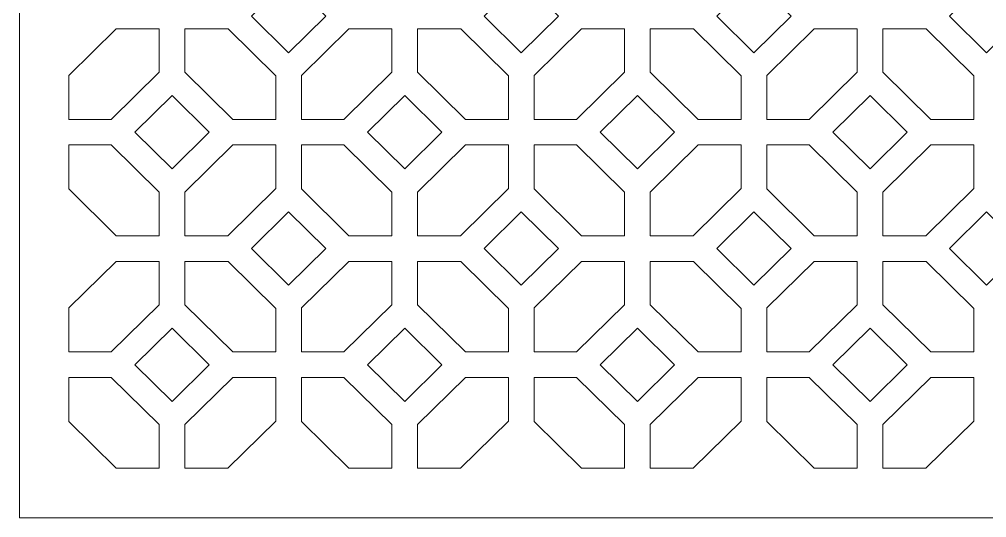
# Model space of a CAD drawing. Header units: centimetres. Extents: x -11 to 10.4, y -10.5 to 10.9.
# Drawn here: x -10.96 to -0.27, y -10.48 to -4.96 of the extents above; entities that cross this region are included whole.
import ezdxf

# ---------------------------------------------------------------- set-up
doc = ezdxf.new("R2010")
doc.units = ezdxf.units.CM
doc.header["$MEASUREMENT"] = 0
doc.layers.add('layer 1', color=7, linetype='Continuous')

msp = doc.modelspace()

# ---------------------------------------------------------------- linework, layer by layer
at = {"layer": 'layer 1', "color": 242, "lineweight": 9}
for points, knots in [([(-10.96067, 10.90732), (-10.96067, 10.90732), (10.42459, 10.90732), (10.42459, 10.90732), (10.42459, 10.90732), (10.42459, 10.90732), (10.42459, -10.47794), (10.42459, -10.47794), (10.42459, -10.47794), (10.42459, -10.47794), (-10.96067, -10.47794), (-10.96067, -10.47794), (-10.96067, -10.47794), (-10.96067, -10.47794), (-10.96067, 10.90732), (-10.96067, 10.90732)], [0, 0, 0, 0, 0.2, 0.2, 0.2, 0.2, 0.4, 0.4, 0.4, 0.4, 0.6, 0.6, 0.6, 0.6, 1, 1, 1, 1]), ([(-8.39556, -4.92925), (-8.39556, -4.92925), (-7.98397, -5.33494), (-7.98397, -5.33494), (-7.98397, -5.33494), (-7.98397, -5.33494), (-7.57238, -4.92925), (-7.57238, -4.92925), (-7.57238, -4.92925), (-7.57238, -4.92925), (-7.98397, -4.52355), (-7.98397, -4.52355), (-7.98397, -4.52355), (-7.98397, -4.52355), (-8.39556, -4.92925), (-8.39556, -4.92925)], [0, 0, 0, 0, 0.2, 0.2, 0.2, 0.2, 0.4, 0.4, 0.4, 0.4, 0.6, 0.6, 0.6, 0.6, 1, 1, 1, 1]), ([(-5.82358, -4.92925), (-5.82358, -4.92925), (-5.41199, -5.33494), (-5.41199, -5.33494), (-5.41199, -5.33494), (-5.41199, -5.33494), (-5.00041, -4.92925), (-5.00041, -4.92925), (-5.00041, -4.92925), (-5.00041, -4.92925), (-5.41199, -4.52355), (-5.41199, -4.52355), (-5.41199, -4.52355), (-5.41199, -4.52355), (-5.82358, -4.92925), (-5.82358, -4.92925)], [0, 0, 0, 0, 0.2, 0.2, 0.2, 0.2, 0.4, 0.4, 0.4, 0.4, 0.6, 0.6, 0.6, 0.6, 1, 1, 1, 1]), ([(-3.2516, -4.92925), (-3.2516, -4.92925), (-2.84002, -5.33494), (-2.84002, -5.33494), (-2.84002, -5.33494), (-2.84002, -5.33494), (-2.42843, -4.92925), (-2.42843, -4.92925), (-2.42843, -4.92925), (-2.42843, -4.92925), (-2.84002, -4.52355), (-2.84002, -4.52355), (-2.84002, -4.52355), (-2.84002, -4.52355), (-3.2516, -4.92925), (-3.2516, -4.92925)], [0, 0, 0, 0, 0.2, 0.2, 0.2, 0.2, 0.4, 0.4, 0.4, 0.4, 0.6, 0.6, 0.6, 0.6, 1, 1, 1, 1]), ([(-0.67963, -4.92925), (-0.67963, -4.92925), (-0.26804, -5.33494), (-0.26804, -5.33494), (-0.26804, -5.33494), (-0.26804, -5.33494), (0.14355, -4.92925), (0.14355, -4.92925), (0.14355, -4.92925), (0.14355, -4.92925), (-0.26804, -4.52355), (-0.26804, -4.52355), (-0.26804, -4.52355), (-0.26804, -4.52355), (-0.67963, -4.92925), (-0.67963, -4.92925)], [0, 0, 0, 0, 0.2, 0.2, 0.2, 0.2, 0.4, 0.4, 0.4, 0.4, 0.6, 0.6, 0.6, 0.6, 1, 1, 1, 1]), ([(-9.89224, -5.07155), (-9.89224, -5.07155), (-10.41364, -5.58549), (-10.41364, -5.58549), (-10.41364, -5.58549), (-10.41364, -5.58549), (-10.41364, -6.07274), (-10.41364, -6.07274), (-10.41364, -6.07274), (-10.41364, -6.07274), (-9.94446, -6.07274), (-9.94446, -6.07274), (-9.94446, -6.07274), (-9.94446, -6.07274), (-9.41474, -5.5506), (-9.41474, -5.5506), (-9.41474, -5.5506), (-9.41474, -5.5506), (-9.41474, -5.07155), (-9.41474, -5.07155), (-9.41474, -5.07155), (-9.41474, -5.07155), (-9.89224, -5.07155), (-9.89224, -5.07155)], [0, 0, 0, 0, 0.14285714, 0.14285714, 0.14285714, 0.14285714, 0.28571429, 0.28571429, 0.28571429, 0.28571429, 0.42857143, 0.42857143, 0.42857143, 0.42857143, 0.57142857, 0.57142857, 0.57142857, 0.57142857, 0.71428571, 0.71428571, 0.71428571, 0.71428571, 1, 1, 1, 1]), ([(-9.13017, -5.07155), (-9.13017, -5.07155), (-9.13017, -5.5506), (-9.13017, -5.5506), (-9.13017, -5.5506), (-9.13017, -5.5506), (-8.60045, -6.07274), (-8.60045, -6.07274), (-8.60045, -6.07274), (-8.60045, -6.07274), (-8.12627, -6.07274), (-8.12627, -6.07274), (-8.12627, -6.07274), (-8.12627, -6.07274), (-8.12627, -5.59041), (-8.12627, -5.59041), (-8.12627, -5.59041), (-8.12627, -5.59041), (-8.65266, -5.07155), (-8.65266, -5.07155), (-8.65266, -5.07155), (-8.65266, -5.07155), (-9.13017, -5.07155), (-9.13017, -5.07155)], [0, 0, 0, 0, 0.14285714, 0.14285714, 0.14285714, 0.14285714, 0.28571429, 0.28571429, 0.28571429, 0.28571429, 0.42857143, 0.42857143, 0.42857143, 0.42857143, 0.57142857, 0.57142857, 0.57142857, 0.57142857, 0.71428571, 0.71428571, 0.71428571, 0.71428571, 1, 1, 1, 1]), ([(-7.32027, -5.07155), (-7.32027, -5.07155), (-7.84167, -5.58549), (-7.84167, -5.58549), (-7.84167, -5.58549), (-7.84167, -5.58549), (-7.84167, -6.07274), (-7.84167, -6.07274), (-7.84167, -6.07274), (-7.84167, -6.07274), (-7.37249, -6.07274), (-7.37249, -6.07274), (-7.37249, -6.07274), (-7.37249, -6.07274), (-6.84277, -5.5506), (-6.84277, -5.5506), (-6.84277, -5.5506), (-6.84277, -5.5506), (-6.84277, -5.07155), (-6.84277, -5.07155), (-6.84277, -5.07155), (-6.84277, -5.07155), (-7.32027, -5.07155), (-7.32027, -5.07155)], [0, 0, 0, 0, 0.14285714, 0.14285714, 0.14285714, 0.14285714, 0.28571429, 0.28571429, 0.28571429, 0.28571429, 0.42857143, 0.42857143, 0.42857143, 0.42857143, 0.57142857, 0.57142857, 0.57142857, 0.57142857, 0.71428571, 0.71428571, 0.71428571, 0.71428571, 1, 1, 1, 1]), ([(-6.5582, -5.07155), (-6.5582, -5.07155), (-6.5582, -5.5506), (-6.5582, -5.5506), (-6.5582, -5.5506), (-6.5582, -5.5506), (-6.02848, -6.07274), (-6.02848, -6.07274), (-6.02848, -6.07274), (-6.02848, -6.07274), (-5.5543, -6.07274), (-5.5543, -6.07274), (-5.5543, -6.07274), (-5.5543, -6.07274), (-5.5543, -5.59041), (-5.5543, -5.59041), (-5.5543, -5.59041), (-5.5543, -5.59041), (-6.08069, -5.07155), (-6.08069, -5.07155), (-6.08069, -5.07155), (-6.08069, -5.07155), (-6.5582, -5.07155), (-6.5582, -5.07155)], [0, 0, 0, 0, 0.14285714, 0.14285714, 0.14285714, 0.14285714, 0.28571429, 0.28571429, 0.28571429, 0.28571429, 0.42857143, 0.42857143, 0.42857143, 0.42857143, 0.57142857, 0.57142857, 0.57142857, 0.57142857, 0.71428571, 0.71428571, 0.71428571, 0.71428571, 1, 1, 1, 1]), ([(-4.74829, -5.07155), (-4.74829, -5.07155), (-5.26968, -5.58549), (-5.26968, -5.58549), (-5.26968, -5.58549), (-5.26968, -5.58549), (-5.26968, -6.07274), (-5.26968, -6.07274), (-5.26968, -6.07274), (-5.26968, -6.07274), (-4.8005, -6.07274), (-4.8005, -6.07274), (-4.8005, -6.07274), (-4.8005, -6.07274), (-4.27078, -5.5506), (-4.27078, -5.5506), (-4.27078, -5.5506), (-4.27078, -5.5506), (-4.27078, -5.07155), (-4.27078, -5.07155), (-4.27078, -5.07155), (-4.27078, -5.07155), (-4.74829, -5.07155), (-4.74829, -5.07155)], [0, 0, 0, 0, 0.14285714, 0.14285714, 0.14285714, 0.14285714, 0.28571429, 0.28571429, 0.28571429, 0.28571429, 0.42857143, 0.42857143, 0.42857143, 0.42857143, 0.57142857, 0.57142857, 0.57142857, 0.57142857, 0.71428571, 0.71428571, 0.71428571, 0.71428571, 1, 1, 1, 1]), ([(-3.98621, -5.07155), (-3.98621, -5.07155), (-3.98621, -5.5506), (-3.98621, -5.5506), (-3.98621, -5.5506), (-3.98621, -5.5506), (-3.45649, -6.07274), (-3.45649, -6.07274), (-3.45649, -6.07274), (-3.45649, -6.07274), (-2.98232, -6.07274), (-2.98232, -6.07274), (-2.98232, -6.07274), (-2.98232, -6.07274), (-2.98232, -5.59041), (-2.98232, -5.59041), (-2.98232, -5.59041), (-2.98232, -5.59041), (-3.50871, -5.07155), (-3.50871, -5.07155), (-3.50871, -5.07155), (-3.50871, -5.07155), (-3.98621, -5.07155), (-3.98621, -5.07155)], [0, 0, 0, 0, 0.14285714, 0.14285714, 0.14285714, 0.14285714, 0.28571429, 0.28571429, 0.28571429, 0.28571429, 0.42857143, 0.42857143, 0.42857143, 0.42857143, 0.57142857, 0.57142857, 0.57142857, 0.57142857, 0.71428571, 0.71428571, 0.71428571, 0.71428571, 1, 1, 1, 1]), ([(-2.17632, -5.07155), (-2.17632, -5.07155), (-2.69771, -5.58549), (-2.69771, -5.58549), (-2.69771, -5.58549), (-2.69771, -5.58549), (-2.69771, -6.07274), (-2.69771, -6.07274), (-2.69771, -6.07274), (-2.69771, -6.07274), (-2.22853, -6.07274), (-2.22853, -6.07274), (-2.22853, -6.07274), (-2.22853, -6.07274), (-1.69881, -5.5506), (-1.69881, -5.5506), (-1.69881, -5.5506), (-1.69881, -5.5506), (-1.69881, -5.07155), (-1.69881, -5.07155), (-1.69881, -5.07155), (-1.69881, -5.07155), (-2.17632, -5.07155), (-2.17632, -5.07155)], [0, 0, 0, 0, 0.14285714, 0.14285714, 0.14285714, 0.14285714, 0.28571429, 0.28571429, 0.28571429, 0.28571429, 0.42857143, 0.42857143, 0.42857143, 0.42857143, 0.57142857, 0.57142857, 0.57142857, 0.57142857, 0.71428571, 0.71428571, 0.71428571, 0.71428571, 1, 1, 1, 1]), ([(-1.41424, -5.07155), (-1.41424, -5.07155), (-1.41424, -5.5506), (-1.41424, -5.5506), (-1.41424, -5.5506), (-1.41424, -5.5506), (-0.88452, -6.07274), (-0.88452, -6.07274), (-0.88452, -6.07274), (-0.88452, -6.07274), (-0.41035, -6.07274), (-0.41035, -6.07274), (-0.41035, -6.07274), (-0.41035, -6.07274), (-0.41035, -5.59041), (-0.41035, -5.59041), (-0.41035, -5.59041), (-0.41035, -5.59041), (-0.93674, -5.07155), (-0.93674, -5.07155), (-0.93674, -5.07155), (-0.93674, -5.07155), (-1.41424, -5.07155), (-1.41424, -5.07155)], [0, 0, 0, 0, 0.14285714, 0.14285714, 0.14285714, 0.14285714, 0.28571429, 0.28571429, 0.28571429, 0.28571429, 0.42857143, 0.42857143, 0.42857143, 0.42857143, 0.57142857, 0.57142857, 0.57142857, 0.57142857, 0.71428571, 0.71428571, 0.71428571, 0.71428571, 1, 1, 1, 1]), ([(-9.68404, -6.21359), (-9.68404, -6.21359), (-9.27245, -6.61929), (-9.27245, -6.61929), (-9.27245, -6.61929), (-9.27245, -6.61929), (-8.86086, -6.21359), (-8.86086, -6.21359), (-8.86086, -6.21359), (-8.86086, -6.21359), (-9.27245, -5.80789), (-9.27245, -5.80789), (-9.27245, -5.80789), (-9.27245, -5.80789), (-9.68404, -6.21359), (-9.68404, -6.21359)], [0, 0, 0, 0, 0.2, 0.2, 0.2, 0.2, 0.4, 0.4, 0.4, 0.4, 0.6, 0.6, 0.6, 0.6, 1, 1, 1, 1]), ([(-7.11207, -6.21359), (-7.11207, -6.21359), (-6.70048, -6.61929), (-6.70048, -6.61929), (-6.70048, -6.61929), (-6.70048, -6.61929), (-6.2889, -6.21359), (-6.2889, -6.21359), (-6.2889, -6.21359), (-6.2889, -6.21359), (-6.70048, -5.80789), (-6.70048, -5.80789), (-6.70048, -5.80789), (-6.70048, -5.80789), (-7.11207, -6.21359), (-7.11207, -6.21359)], [0, 0, 0, 0, 0.2, 0.2, 0.2, 0.2, 0.4, 0.4, 0.4, 0.4, 0.6, 0.6, 0.6, 0.6, 1, 1, 1, 1]), ([(-4.54009, -6.21359), (-4.54009, -6.21359), (-4.1285, -6.61929), (-4.1285, -6.61929), (-4.1285, -6.61929), (-4.1285, -6.61929), (-3.71691, -6.21359), (-3.71691, -6.21359), (-3.71691, -6.21359), (-3.71691, -6.21359), (-4.1285, -5.80789), (-4.1285, -5.80789), (-4.1285, -5.80789), (-4.1285, -5.80789), (-4.54009, -6.21359), (-4.54009, -6.21359)], [0, 0, 0, 0, 0.2, 0.2, 0.2, 0.2, 0.4, 0.4, 0.4, 0.4, 0.6, 0.6, 0.6, 0.6, 1, 1, 1, 1]), ([(-1.96812, -6.21359), (-1.96812, -6.21359), (-1.55653, -6.61929), (-1.55653, -6.61929), (-1.55653, -6.61929), (-1.55653, -6.61929), (-1.14494, -6.21359), (-1.14494, -6.21359), (-1.14494, -6.21359), (-1.14494, -6.21359), (-1.55653, -5.80789), (-1.55653, -5.80789), (-1.55653, -5.80789), (-1.55653, -5.80789), (-1.96812, -6.21359), (-1.96812, -6.21359)], [0, 0, 0, 0, 0.2, 0.2, 0.2, 0.2, 0.4, 0.4, 0.4, 0.4, 0.6, 0.6, 0.6, 0.6, 1, 1, 1, 1]), ([(-10.41364, -6.84169), (-10.41364, -6.84169), (-9.88891, -7.35891), (-9.88891, -7.35891), (-9.88891, -7.35891), (-9.88891, -7.35891), (-9.41474, -7.35891), (-9.41474, -7.35891), (-9.41474, -7.35891), (-9.41474, -7.35891), (-9.41474, -6.87658), (-9.41474, -6.87658), (-9.41474, -6.87658), (-9.41474, -6.87658), (-9.94446, -6.35444), (-9.94446, -6.35444), (-9.94446, -6.35444), (-9.94446, -6.35444), (-10.41364, -6.35444), (-10.41364, -6.35444), (-10.41364, -6.35444), (-10.41364, -6.35444), (-10.41364, -6.84169), (-10.41364, -6.84169)], [0, 0, 0, 0, 0.14285714, 0.14285714, 0.14285714, 0.14285714, 0.28571429, 0.28571429, 0.28571429, 0.28571429, 0.42857143, 0.42857143, 0.42857143, 0.42857143, 0.57142857, 0.57142857, 0.57142857, 0.57142857, 0.71428571, 0.71428571, 0.71428571, 0.71428571, 1, 1, 1, 1]), ([(-8.12627, -6.83677), (-8.12627, -6.83677), (-8.12627, -6.35444), (-8.12627, -6.35444), (-8.12627, -6.35444), (-8.12627, -6.35444), (-8.60045, -6.35444), (-8.60045, -6.35444), (-8.60045, -6.35444), (-8.60045, -6.35444), (-9.13017, -6.87658), (-9.13017, -6.87658), (-9.13017, -6.87658), (-9.13017, -6.87658), (-9.13017, -7.35891), (-9.13017, -7.35891), (-9.13017, -7.35891), (-9.13017, -7.35891), (-8.65599, -7.35891), (-8.65599, -7.35891), (-8.65599, -7.35891), (-8.65599, -7.35891), (-8.12627, -6.83677), (-8.12627, -6.83677)], [0, 0, 0, 0, 0.14285714, 0.14285714, 0.14285714, 0.14285714, 0.28571429, 0.28571429, 0.28571429, 0.28571429, 0.42857143, 0.42857143, 0.42857143, 0.42857143, 0.57142857, 0.57142857, 0.57142857, 0.57142857, 0.71428571, 0.71428571, 0.71428571, 0.71428571, 1, 1, 1, 1]), ([(-7.84167, -6.84169), (-7.84167, -6.84169), (-7.31694, -7.35891), (-7.31694, -7.35891), (-7.31694, -7.35891), (-7.31694, -7.35891), (-6.84277, -7.35891), (-6.84277, -7.35891), (-6.84277, -7.35891), (-6.84277, -7.35891), (-6.84277, -6.87658), (-6.84277, -6.87658), (-6.84277, -6.87658), (-6.84277, -6.87658), (-7.37249, -6.35444), (-7.37249, -6.35444), (-7.37249, -6.35444), (-7.37249, -6.35444), (-7.84167, -6.35444), (-7.84167, -6.35444), (-7.84167, -6.35444), (-7.84167, -6.35444), (-7.84167, -6.84169), (-7.84167, -6.84169)], [0, 0, 0, 0, 0.14285714, 0.14285714, 0.14285714, 0.14285714, 0.28571429, 0.28571429, 0.28571429, 0.28571429, 0.42857143, 0.42857143, 0.42857143, 0.42857143, 0.57142857, 0.57142857, 0.57142857, 0.57142857, 0.71428571, 0.71428571, 0.71428571, 0.71428571, 1, 1, 1, 1]), ([(-5.5543, -6.83677), (-5.5543, -6.83677), (-5.5543, -6.35444), (-5.5543, -6.35444), (-5.5543, -6.35444), (-5.5543, -6.35444), (-6.02848, -6.35444), (-6.02848, -6.35444), (-6.02848, -6.35444), (-6.02848, -6.35444), (-6.5582, -6.87658), (-6.5582, -6.87658), (-6.5582, -6.87658), (-6.5582, -6.87658), (-6.5582, -7.35891), (-6.5582, -7.35891), (-6.5582, -7.35891), (-6.5582, -7.35891), (-6.08402, -7.35891), (-6.08402, -7.35891), (-6.08402, -7.35891), (-6.08402, -7.35891), (-5.5543, -6.83677), (-5.5543, -6.83677)], [0, 0, 0, 0, 0.14285714, 0.14285714, 0.14285714, 0.14285714, 0.28571429, 0.28571429, 0.28571429, 0.28571429, 0.42857143, 0.42857143, 0.42857143, 0.42857143, 0.57142857, 0.57142857, 0.57142857, 0.57142857, 0.71428571, 0.71428571, 0.71428571, 0.71428571, 1, 1, 1, 1]), ([(-5.26968, -6.84169), (-5.26968, -6.84169), (-4.74496, -7.35891), (-4.74496, -7.35891), (-4.74496, -7.35891), (-4.74496, -7.35891), (-4.27078, -7.35891), (-4.27078, -7.35891), (-4.27078, -7.35891), (-4.27078, -7.35891), (-4.27078, -6.87658), (-4.27078, -6.87658), (-4.27078, -6.87658), (-4.27078, -6.87658), (-4.8005, -6.35444), (-4.8005, -6.35444), (-4.8005, -6.35444), (-4.8005, -6.35444), (-5.26968, -6.35444), (-5.26968, -6.35444), (-5.26968, -6.35444), (-5.26968, -6.35444), (-5.26968, -6.84169), (-5.26968, -6.84169)], [0, 0, 0, 0, 0.14285714, 0.14285714, 0.14285714, 0.14285714, 0.28571429, 0.28571429, 0.28571429, 0.28571429, 0.42857143, 0.42857143, 0.42857143, 0.42857143, 0.57142857, 0.57142857, 0.57142857, 0.57142857, 0.71428571, 0.71428571, 0.71428571, 0.71428571, 1, 1, 1, 1]), ([(-2.98232, -6.83677), (-2.98232, -6.83677), (-2.98232, -6.35444), (-2.98232, -6.35444), (-2.98232, -6.35444), (-2.98232, -6.35444), (-3.45649, -6.35444), (-3.45649, -6.35444), (-3.45649, -6.35444), (-3.45649, -6.35444), (-3.98621, -6.87658), (-3.98621, -6.87658), (-3.98621, -6.87658), (-3.98621, -6.87658), (-3.98621, -7.35891), (-3.98621, -7.35891), (-3.98621, -7.35891), (-3.98621, -7.35891), (-3.51204, -7.35891), (-3.51204, -7.35891), (-3.51204, -7.35891), (-3.51204, -7.35891), (-2.98232, -6.83677), (-2.98232, -6.83677)], [0, 0, 0, 0, 0.14285714, 0.14285714, 0.14285714, 0.14285714, 0.28571429, 0.28571429, 0.28571429, 0.28571429, 0.42857143, 0.42857143, 0.42857143, 0.42857143, 0.57142857, 0.57142857, 0.57142857, 0.57142857, 0.71428571, 0.71428571, 0.71428571, 0.71428571, 1, 1, 1, 1]), ([(-2.69771, -6.84169), (-2.69771, -6.84169), (-2.17299, -7.35891), (-2.17299, -7.35891), (-2.17299, -7.35891), (-2.17299, -7.35891), (-1.69881, -7.35891), (-1.69881, -7.35891), (-1.69881, -7.35891), (-1.69881, -7.35891), (-1.69881, -6.87658), (-1.69881, -6.87658), (-1.69881, -6.87658), (-1.69881, -6.87658), (-2.22853, -6.35444), (-2.22853, -6.35444), (-2.22853, -6.35444), (-2.22853, -6.35444), (-2.69771, -6.35444), (-2.69771, -6.35444), (-2.69771, -6.35444), (-2.69771, -6.35444), (-2.69771, -6.84169), (-2.69771, -6.84169)], [0, 0, 0, 0, 0.14285714, 0.14285714, 0.14285714, 0.14285714, 0.28571429, 0.28571429, 0.28571429, 0.28571429, 0.42857143, 0.42857143, 0.42857143, 0.42857143, 0.57142857, 0.57142857, 0.57142857, 0.57142857, 0.71428571, 0.71428571, 0.71428571, 0.71428571, 1, 1, 1, 1]), ([(-0.41035, -6.83677), (-0.41035, -6.83677), (-0.41035, -6.35444), (-0.41035, -6.35444), (-0.41035, -6.35444), (-0.41035, -6.35444), (-0.88452, -6.35444), (-0.88452, -6.35444), (-0.88452, -6.35444), (-0.88452, -6.35444), (-1.41424, -6.87658), (-1.41424, -6.87658), (-1.41424, -6.87658), (-1.41424, -6.87658), (-1.41424, -7.35891), (-1.41424, -7.35891), (-1.41424, -7.35891), (-1.41424, -7.35891), (-0.94007, -7.35891), (-0.94007, -7.35891), (-0.94007, -7.35891), (-0.94007, -7.35891), (-0.41035, -6.83677), (-0.41035, -6.83677)], [0, 0, 0, 0, 0.14285714, 0.14285714, 0.14285714, 0.14285714, 0.28571429, 0.28571429, 0.28571429, 0.28571429, 0.42857143, 0.42857143, 0.42857143, 0.42857143, 0.57142857, 0.57142857, 0.57142857, 0.57142857, 0.71428571, 0.71428571, 0.71428571, 0.71428571, 1, 1, 1, 1]), ([(-8.39556, -7.50122), (-8.39556, -7.50122), (-7.98397, -7.90691), (-7.98397, -7.90691), (-7.98397, -7.90691), (-7.98397, -7.90691), (-7.57238, -7.50122), (-7.57238, -7.50122), (-7.57238, -7.50122), (-7.57238, -7.50122), (-7.98397, -7.09552), (-7.98397, -7.09552), (-7.98397, -7.09552), (-7.98397, -7.09552), (-8.39556, -7.50122), (-8.39556, -7.50122)], [0, 0, 0, 0, 0.2, 0.2, 0.2, 0.2, 0.4, 0.4, 0.4, 0.4, 0.6, 0.6, 0.6, 0.6, 1, 1, 1, 1]), ([(-5.82358, -7.50122), (-5.82358, -7.50122), (-5.41199, -7.90691), (-5.41199, -7.90691), (-5.41199, -7.90691), (-5.41199, -7.90691), (-5.00041, -7.50122), (-5.00041, -7.50122), (-5.00041, -7.50122), (-5.00041, -7.50122), (-5.41199, -7.09552), (-5.41199, -7.09552), (-5.41199, -7.09552), (-5.41199, -7.09552), (-5.82358, -7.50122), (-5.82358, -7.50122)], [0, 0, 0, 0, 0.2, 0.2, 0.2, 0.2, 0.4, 0.4, 0.4, 0.4, 0.6, 0.6, 0.6, 0.6, 1, 1, 1, 1]), ([(-3.2516, -7.50122), (-3.2516, -7.50122), (-2.84002, -7.90691), (-2.84002, -7.90691), (-2.84002, -7.90691), (-2.84002, -7.90691), (-2.42843, -7.50122), (-2.42843, -7.50122), (-2.42843, -7.50122), (-2.42843, -7.50122), (-2.84002, -7.09552), (-2.84002, -7.09552), (-2.84002, -7.09552), (-2.84002, -7.09552), (-3.2516, -7.50122), (-3.2516, -7.50122)], [0, 0, 0, 0, 0.2, 0.2, 0.2, 0.2, 0.4, 0.4, 0.4, 0.4, 0.6, 0.6, 0.6, 0.6, 1, 1, 1, 1]), ([(-0.67963, -7.50122), (-0.67963, -7.50122), (-0.26804, -7.90691), (-0.26804, -7.90691), (-0.26804, -7.90691), (-0.26804, -7.90691), (0.14355, -7.50122), (0.14355, -7.50122), (0.14355, -7.50122), (0.14355, -7.50122), (-0.26804, -7.09552), (-0.26804, -7.09552), (-0.26804, -7.09552), (-0.26804, -7.09552), (-0.67963, -7.50122), (-0.67963, -7.50122)], [0, 0, 0, 0, 0.2, 0.2, 0.2, 0.2, 0.4, 0.4, 0.4, 0.4, 0.6, 0.6, 0.6, 0.6, 1, 1, 1, 1]), ([(-9.89224, -7.64352), (-9.89224, -7.64352), (-10.41364, -8.15746), (-10.41364, -8.15746), (-10.41364, -8.15746), (-10.41364, -8.15746), (-10.41364, -8.64471), (-10.41364, -8.64471), (-10.41364, -8.64471), (-10.41364, -8.64471), (-9.94446, -8.64471), (-9.94446, -8.64471), (-9.94446, -8.64471), (-9.94446, -8.64471), (-9.41474, -8.12257), (-9.41474, -8.12257), (-9.41474, -8.12257), (-9.41474, -8.12257), (-9.41474, -7.64352), (-9.41474, -7.64352), (-9.41474, -7.64352), (-9.41474, -7.64352), (-9.89224, -7.64352), (-9.89224, -7.64352)], [0, 0, 0, 0, 0.14285714, 0.14285714, 0.14285714, 0.14285714, 0.28571429, 0.28571429, 0.28571429, 0.28571429, 0.42857143, 0.42857143, 0.42857143, 0.42857143, 0.57142857, 0.57142857, 0.57142857, 0.57142857, 0.71428571, 0.71428571, 0.71428571, 0.71428571, 1, 1, 1, 1]), ([(-9.13017, -7.64352), (-9.13017, -7.64352), (-9.13017, -8.12257), (-9.13017, -8.12257), (-9.13017, -8.12257), (-9.13017, -8.12257), (-8.60045, -8.64471), (-8.60045, -8.64471), (-8.60045, -8.64471), (-8.60045, -8.64471), (-8.12627, -8.64471), (-8.12627, -8.64471), (-8.12627, -8.64471), (-8.12627, -8.64471), (-8.12627, -8.16238), (-8.12627, -8.16238), (-8.12627, -8.16238), (-8.12627, -8.16238), (-8.65266, -7.64352), (-8.65266, -7.64352), (-8.65266, -7.64352), (-8.65266, -7.64352), (-9.13017, -7.64352), (-9.13017, -7.64352)], [0, 0, 0, 0, 0.14285714, 0.14285714, 0.14285714, 0.14285714, 0.28571429, 0.28571429, 0.28571429, 0.28571429, 0.42857143, 0.42857143, 0.42857143, 0.42857143, 0.57142857, 0.57142857, 0.57142857, 0.57142857, 0.71428571, 0.71428571, 0.71428571, 0.71428571, 1, 1, 1, 1]), ([(-7.32027, -7.64352), (-7.32027, -7.64352), (-7.84167, -8.15746), (-7.84167, -8.15746), (-7.84167, -8.15746), (-7.84167, -8.15746), (-7.84167, -8.64471), (-7.84167, -8.64471), (-7.84167, -8.64471), (-7.84167, -8.64471), (-7.37249, -8.64471), (-7.37249, -8.64471), (-7.37249, -8.64471), (-7.37249, -8.64471), (-6.84277, -8.12257), (-6.84277, -8.12257), (-6.84277, -8.12257), (-6.84277, -8.12257), (-6.84277, -7.64352), (-6.84277, -7.64352), (-6.84277, -7.64352), (-6.84277, -7.64352), (-7.32027, -7.64352), (-7.32027, -7.64352)], [0, 0, 0, 0, 0.14285714, 0.14285714, 0.14285714, 0.14285714, 0.28571429, 0.28571429, 0.28571429, 0.28571429, 0.42857143, 0.42857143, 0.42857143, 0.42857143, 0.57142857, 0.57142857, 0.57142857, 0.57142857, 0.71428571, 0.71428571, 0.71428571, 0.71428571, 1, 1, 1, 1]), ([(-6.5582, -7.64352), (-6.5582, -7.64352), (-6.5582, -8.12257), (-6.5582, -8.12257), (-6.5582, -8.12257), (-6.5582, -8.12257), (-6.02848, -8.64471), (-6.02848, -8.64471), (-6.02848, -8.64471), (-6.02848, -8.64471), (-5.5543, -8.64471), (-5.5543, -8.64471), (-5.5543, -8.64471), (-5.5543, -8.64471), (-5.5543, -8.16238), (-5.5543, -8.16238), (-5.5543, -8.16238), (-5.5543, -8.16238), (-6.08069, -7.64352), (-6.08069, -7.64352), (-6.08069, -7.64352), (-6.08069, -7.64352), (-6.5582, -7.64352), (-6.5582, -7.64352)], [0, 0, 0, 0, 0.14285714, 0.14285714, 0.14285714, 0.14285714, 0.28571429, 0.28571429, 0.28571429, 0.28571429, 0.42857143, 0.42857143, 0.42857143, 0.42857143, 0.57142857, 0.57142857, 0.57142857, 0.57142857, 0.71428571, 0.71428571, 0.71428571, 0.71428571, 1, 1, 1, 1]), ([(-4.74829, -7.64352), (-4.74829, -7.64352), (-5.26968, -8.15746), (-5.26968, -8.15746), (-5.26968, -8.15746), (-5.26968, -8.15746), (-5.26968, -8.64471), (-5.26968, -8.64471), (-5.26968, -8.64471), (-5.26968, -8.64471), (-4.8005, -8.64471), (-4.8005, -8.64471), (-4.8005, -8.64471), (-4.8005, -8.64471), (-4.27078, -8.12257), (-4.27078, -8.12257), (-4.27078, -8.12257), (-4.27078, -8.12257), (-4.27078, -7.64352), (-4.27078, -7.64352), (-4.27078, -7.64352), (-4.27078, -7.64352), (-4.74829, -7.64352), (-4.74829, -7.64352)], [0, 0, 0, 0, 0.14285714, 0.14285714, 0.14285714, 0.14285714, 0.28571429, 0.28571429, 0.28571429, 0.28571429, 0.42857143, 0.42857143, 0.42857143, 0.42857143, 0.57142857, 0.57142857, 0.57142857, 0.57142857, 0.71428571, 0.71428571, 0.71428571, 0.71428571, 1, 1, 1, 1]), ([(-3.98621, -7.64352), (-3.98621, -7.64352), (-3.98621, -8.12257), (-3.98621, -8.12257), (-3.98621, -8.12257), (-3.98621, -8.12257), (-3.45649, -8.64471), (-3.45649, -8.64471), (-3.45649, -8.64471), (-3.45649, -8.64471), (-2.98232, -8.64471), (-2.98232, -8.64471), (-2.98232, -8.64471), (-2.98232, -8.64471), (-2.98232, -8.16238), (-2.98232, -8.16238), (-2.98232, -8.16238), (-2.98232, -8.16238), (-3.50871, -7.64352), (-3.50871, -7.64352), (-3.50871, -7.64352), (-3.50871, -7.64352), (-3.98621, -7.64352), (-3.98621, -7.64352)], [0, 0, 0, 0, 0.14285714, 0.14285714, 0.14285714, 0.14285714, 0.28571429, 0.28571429, 0.28571429, 0.28571429, 0.42857143, 0.42857143, 0.42857143, 0.42857143, 0.57142857, 0.57142857, 0.57142857, 0.57142857, 0.71428571, 0.71428571, 0.71428571, 0.71428571, 1, 1, 1, 1]), ([(-2.17632, -7.64352), (-2.17632, -7.64352), (-2.69771, -8.15746), (-2.69771, -8.15746), (-2.69771, -8.15746), (-2.69771, -8.15746), (-2.69771, -8.64471), (-2.69771, -8.64471), (-2.69771, -8.64471), (-2.69771, -8.64471), (-2.22853, -8.64471), (-2.22853, -8.64471), (-2.22853, -8.64471), (-2.22853, -8.64471), (-1.69881, -8.12257), (-1.69881, -8.12257), (-1.69881, -8.12257), (-1.69881, -8.12257), (-1.69881, -7.64352), (-1.69881, -7.64352), (-1.69881, -7.64352), (-1.69881, -7.64352), (-2.17632, -7.64352), (-2.17632, -7.64352)], [0, 0, 0, 0, 0.14285714, 0.14285714, 0.14285714, 0.14285714, 0.28571429, 0.28571429, 0.28571429, 0.28571429, 0.42857143, 0.42857143, 0.42857143, 0.42857143, 0.57142857, 0.57142857, 0.57142857, 0.57142857, 0.71428571, 0.71428571, 0.71428571, 0.71428571, 1, 1, 1, 1]), ([(-1.41424, -7.64352), (-1.41424, -7.64352), (-1.41424, -8.12257), (-1.41424, -8.12257), (-1.41424, -8.12257), (-1.41424, -8.12257), (-0.88452, -8.64471), (-0.88452, -8.64471), (-0.88452, -8.64471), (-0.88452, -8.64471), (-0.41035, -8.64471), (-0.41035, -8.64471), (-0.41035, -8.64471), (-0.41035, -8.64471), (-0.41035, -8.16238), (-0.41035, -8.16238), (-0.41035, -8.16238), (-0.41035, -8.16238), (-0.93674, -7.64352), (-0.93674, -7.64352), (-0.93674, -7.64352), (-0.93674, -7.64352), (-1.41424, -7.64352), (-1.41424, -7.64352)], [0, 0, 0, 0, 0.14285714, 0.14285714, 0.14285714, 0.14285714, 0.28571429, 0.28571429, 0.28571429, 0.28571429, 0.42857143, 0.42857143, 0.42857143, 0.42857143, 0.57142857, 0.57142857, 0.57142857, 0.57142857, 0.71428571, 0.71428571, 0.71428571, 0.71428571, 1, 1, 1, 1]), ([(-9.68404, -8.78556), (-9.68404, -8.78556), (-9.27245, -9.19126), (-9.27245, -9.19126), (-9.27245, -9.19126), (-9.27245, -9.19126), (-8.86086, -8.78556), (-8.86086, -8.78556), (-8.86086, -8.78556), (-8.86086, -8.78556), (-9.27245, -8.37986), (-9.27245, -8.37986), (-9.27245, -8.37986), (-9.27245, -8.37986), (-9.68404, -8.78556), (-9.68404, -8.78556)], [0, 0, 0, 0, 0.2, 0.2, 0.2, 0.2, 0.4, 0.4, 0.4, 0.4, 0.6, 0.6, 0.6, 0.6, 1, 1, 1, 1]), ([(-7.11207, -8.78556), (-7.11207, -8.78556), (-6.70048, -9.19126), (-6.70048, -9.19126), (-6.70048, -9.19126), (-6.70048, -9.19126), (-6.2889, -8.78556), (-6.2889, -8.78556), (-6.2889, -8.78556), (-6.2889, -8.78556), (-6.70048, -8.37986), (-6.70048, -8.37986), (-6.70048, -8.37986), (-6.70048, -8.37986), (-7.11207, -8.78556), (-7.11207, -8.78556)], [0, 0, 0, 0, 0.2, 0.2, 0.2, 0.2, 0.4, 0.4, 0.4, 0.4, 0.6, 0.6, 0.6, 0.6, 1, 1, 1, 1]), ([(-4.54009, -8.78556), (-4.54009, -8.78556), (-4.1285, -9.19126), (-4.1285, -9.19126), (-4.1285, -9.19126), (-4.1285, -9.19126), (-3.71691, -8.78556), (-3.71691, -8.78556), (-3.71691, -8.78556), (-3.71691, -8.78556), (-4.1285, -8.37986), (-4.1285, -8.37986), (-4.1285, -8.37986), (-4.1285, -8.37986), (-4.54009, -8.78556), (-4.54009, -8.78556)], [0, 0, 0, 0, 0.2, 0.2, 0.2, 0.2, 0.4, 0.4, 0.4, 0.4, 0.6, 0.6, 0.6, 0.6, 1, 1, 1, 1]), ([(-1.96812, -8.78556), (-1.96812, -8.78556), (-1.55653, -9.19126), (-1.55653, -9.19126), (-1.55653, -9.19126), (-1.55653, -9.19126), (-1.14494, -8.78556), (-1.14494, -8.78556), (-1.14494, -8.78556), (-1.14494, -8.78556), (-1.55653, -8.37986), (-1.55653, -8.37986), (-1.55653, -8.37986), (-1.55653, -8.37986), (-1.96812, -8.78556), (-1.96812, -8.78556)], [0, 0, 0, 0, 0.2, 0.2, 0.2, 0.2, 0.4, 0.4, 0.4, 0.4, 0.6, 0.6, 0.6, 0.6, 1, 1, 1, 1]), ([(-10.41364, -9.41366), (-10.41364, -9.41366), (-9.88891, -9.93088), (-9.88891, -9.93088), (-9.88891, -9.93088), (-9.88891, -9.93088), (-9.41474, -9.93088), (-9.41474, -9.93088), (-9.41474, -9.93088), (-9.41474, -9.93088), (-9.41474, -9.44855), (-9.41474, -9.44855), (-9.41474, -9.44855), (-9.41474, -9.44855), (-9.94446, -8.92641), (-9.94446, -8.92641), (-9.94446, -8.92641), (-9.94446, -8.92641), (-10.41364, -8.92641), (-10.41364, -8.92641), (-10.41364, -8.92641), (-10.41364, -8.92641), (-10.41364, -9.41366), (-10.41364, -9.41366)], [0, 0, 0, 0, 0.14285714, 0.14285714, 0.14285714, 0.14285714, 0.28571429, 0.28571429, 0.28571429, 0.28571429, 0.42857143, 0.42857143, 0.42857143, 0.42857143, 0.57142857, 0.57142857, 0.57142857, 0.57142857, 0.71428571, 0.71428571, 0.71428571, 0.71428571, 1, 1, 1, 1]), ([(-8.12627, -9.40874), (-8.12627, -9.40874), (-8.12627, -8.92641), (-8.12627, -8.92641), (-8.12627, -8.92641), (-8.12627, -8.92641), (-8.60045, -8.92641), (-8.60045, -8.92641), (-8.60045, -8.92641), (-8.60045, -8.92641), (-9.13017, -9.44855), (-9.13017, -9.44855), (-9.13017, -9.44855), (-9.13017, -9.44855), (-9.13017, -9.93088), (-9.13017, -9.93088), (-9.13017, -9.93088), (-9.13017, -9.93088), (-8.65599, -9.93088), (-8.65599, -9.93088), (-8.65599, -9.93088), (-8.65599, -9.93088), (-8.12627, -9.40874), (-8.12627, -9.40874)], [0, 0, 0, 0, 0.14285714, 0.14285714, 0.14285714, 0.14285714, 0.28571429, 0.28571429, 0.28571429, 0.28571429, 0.42857143, 0.42857143, 0.42857143, 0.42857143, 0.57142857, 0.57142857, 0.57142857, 0.57142857, 0.71428571, 0.71428571, 0.71428571, 0.71428571, 1, 1, 1, 1]), ([(-7.84167, -9.41366), (-7.84167, -9.41366), (-7.31694, -9.93088), (-7.31694, -9.93088), (-7.31694, -9.93088), (-7.31694, -9.93088), (-6.84277, -9.93088), (-6.84277, -9.93088), (-6.84277, -9.93088), (-6.84277, -9.93088), (-6.84277, -9.44855), (-6.84277, -9.44855), (-6.84277, -9.44855), (-6.84277, -9.44855), (-7.37249, -8.92641), (-7.37249, -8.92641), (-7.37249, -8.92641), (-7.37249, -8.92641), (-7.84167, -8.92641), (-7.84167, -8.92641), (-7.84167, -8.92641), (-7.84167, -8.92641), (-7.84167, -9.41366), (-7.84167, -9.41366)], [0, 0, 0, 0, 0.14285714, 0.14285714, 0.14285714, 0.14285714, 0.28571429, 0.28571429, 0.28571429, 0.28571429, 0.42857143, 0.42857143, 0.42857143, 0.42857143, 0.57142857, 0.57142857, 0.57142857, 0.57142857, 0.71428571, 0.71428571, 0.71428571, 0.71428571, 1, 1, 1, 1]), ([(-5.5543, -9.40874), (-5.5543, -9.40874), (-5.5543, -8.92641), (-5.5543, -8.92641), (-5.5543, -8.92641), (-5.5543, -8.92641), (-6.02848, -8.92641), (-6.02848, -8.92641), (-6.02848, -8.92641), (-6.02848, -8.92641), (-6.5582, -9.44855), (-6.5582, -9.44855), (-6.5582, -9.44855), (-6.5582, -9.44855), (-6.5582, -9.93088), (-6.5582, -9.93088), (-6.5582, -9.93088), (-6.5582, -9.93088), (-6.08402, -9.93088), (-6.08402, -9.93088), (-6.08402, -9.93088), (-6.08402, -9.93088), (-5.5543, -9.40874), (-5.5543, -9.40874)], [0, 0, 0, 0, 0.14285714, 0.14285714, 0.14285714, 0.14285714, 0.28571429, 0.28571429, 0.28571429, 0.28571429, 0.42857143, 0.42857143, 0.42857143, 0.42857143, 0.57142857, 0.57142857, 0.57142857, 0.57142857, 0.71428571, 0.71428571, 0.71428571, 0.71428571, 1, 1, 1, 1]), ([(-5.26968, -9.41366), (-5.26968, -9.41366), (-4.74496, -9.93088), (-4.74496, -9.93088), (-4.74496, -9.93088), (-4.74496, -9.93088), (-4.27078, -9.93088), (-4.27078, -9.93088), (-4.27078, -9.93088), (-4.27078, -9.93088), (-4.27078, -9.44855), (-4.27078, -9.44855), (-4.27078, -9.44855), (-4.27078, -9.44855), (-4.8005, -8.92641), (-4.8005, -8.92641), (-4.8005, -8.92641), (-4.8005, -8.92641), (-5.26968, -8.92641), (-5.26968, -8.92641), (-5.26968, -8.92641), (-5.26968, -8.92641), (-5.26968, -9.41366), (-5.26968, -9.41366)], [0, 0, 0, 0, 0.14285714, 0.14285714, 0.14285714, 0.14285714, 0.28571429, 0.28571429, 0.28571429, 0.28571429, 0.42857143, 0.42857143, 0.42857143, 0.42857143, 0.57142857, 0.57142857, 0.57142857, 0.57142857, 0.71428571, 0.71428571, 0.71428571, 0.71428571, 1, 1, 1, 1]), ([(-2.98232, -9.40874), (-2.98232, -9.40874), (-2.98232, -8.92641), (-2.98232, -8.92641), (-2.98232, -8.92641), (-2.98232, -8.92641), (-3.45649, -8.92641), (-3.45649, -8.92641), (-3.45649, -8.92641), (-3.45649, -8.92641), (-3.98621, -9.44855), (-3.98621, -9.44855), (-3.98621, -9.44855), (-3.98621, -9.44855), (-3.98621, -9.93088), (-3.98621, -9.93088), (-3.98621, -9.93088), (-3.98621, -9.93088), (-3.51204, -9.93088), (-3.51204, -9.93088), (-3.51204, -9.93088), (-3.51204, -9.93088), (-2.98232, -9.40874), (-2.98232, -9.40874)], [0, 0, 0, 0, 0.14285714, 0.14285714, 0.14285714, 0.14285714, 0.28571429, 0.28571429, 0.28571429, 0.28571429, 0.42857143, 0.42857143, 0.42857143, 0.42857143, 0.57142857, 0.57142857, 0.57142857, 0.57142857, 0.71428571, 0.71428571, 0.71428571, 0.71428571, 1, 1, 1, 1]), ([(-2.69771, -9.41366), (-2.69771, -9.41366), (-2.17299, -9.93088), (-2.17299, -9.93088), (-2.17299, -9.93088), (-2.17299, -9.93088), (-1.69881, -9.93088), (-1.69881, -9.93088), (-1.69881, -9.93088), (-1.69881, -9.93088), (-1.69881, -9.44855), (-1.69881, -9.44855), (-1.69881, -9.44855), (-1.69881, -9.44855), (-2.22853, -8.92641), (-2.22853, -8.92641), (-2.22853, -8.92641), (-2.22853, -8.92641), (-2.69771, -8.92641), (-2.69771, -8.92641), (-2.69771, -8.92641), (-2.69771, -8.92641), (-2.69771, -9.41366), (-2.69771, -9.41366)], [0, 0, 0, 0, 0.14285714, 0.14285714, 0.14285714, 0.14285714, 0.28571429, 0.28571429, 0.28571429, 0.28571429, 0.42857143, 0.42857143, 0.42857143, 0.42857143, 0.57142857, 0.57142857, 0.57142857, 0.57142857, 0.71428571, 0.71428571, 0.71428571, 0.71428571, 1, 1, 1, 1]), ([(-0.41035, -9.40874), (-0.41035, -9.40874), (-0.41035, -8.92641), (-0.41035, -8.92641), (-0.41035, -8.92641), (-0.41035, -8.92641), (-0.88452, -8.92641), (-0.88452, -8.92641), (-0.88452, -8.92641), (-0.88452, -8.92641), (-1.41424, -9.44855), (-1.41424, -9.44855), (-1.41424, -9.44855), (-1.41424, -9.44855), (-1.41424, -9.93088), (-1.41424, -9.93088), (-1.41424, -9.93088), (-1.41424, -9.93088), (-0.94007, -9.93088), (-0.94007, -9.93088), (-0.94007, -9.93088), (-0.94007, -9.93088), (-0.41035, -9.40874), (-0.41035, -9.40874)], [0, 0, 0, 0, 0.14285714, 0.14285714, 0.14285714, 0.14285714, 0.28571429, 0.28571429, 0.28571429, 0.28571429, 0.42857143, 0.42857143, 0.42857143, 0.42857143, 0.57142857, 0.57142857, 0.57142857, 0.57142857, 0.71428571, 0.71428571, 0.71428571, 0.71428571, 1, 1, 1, 1])]:
    msp.add_open_spline(points, degree=3, knots=knots, dxfattribs=at)

doc.saveas('drawing.dxf')
